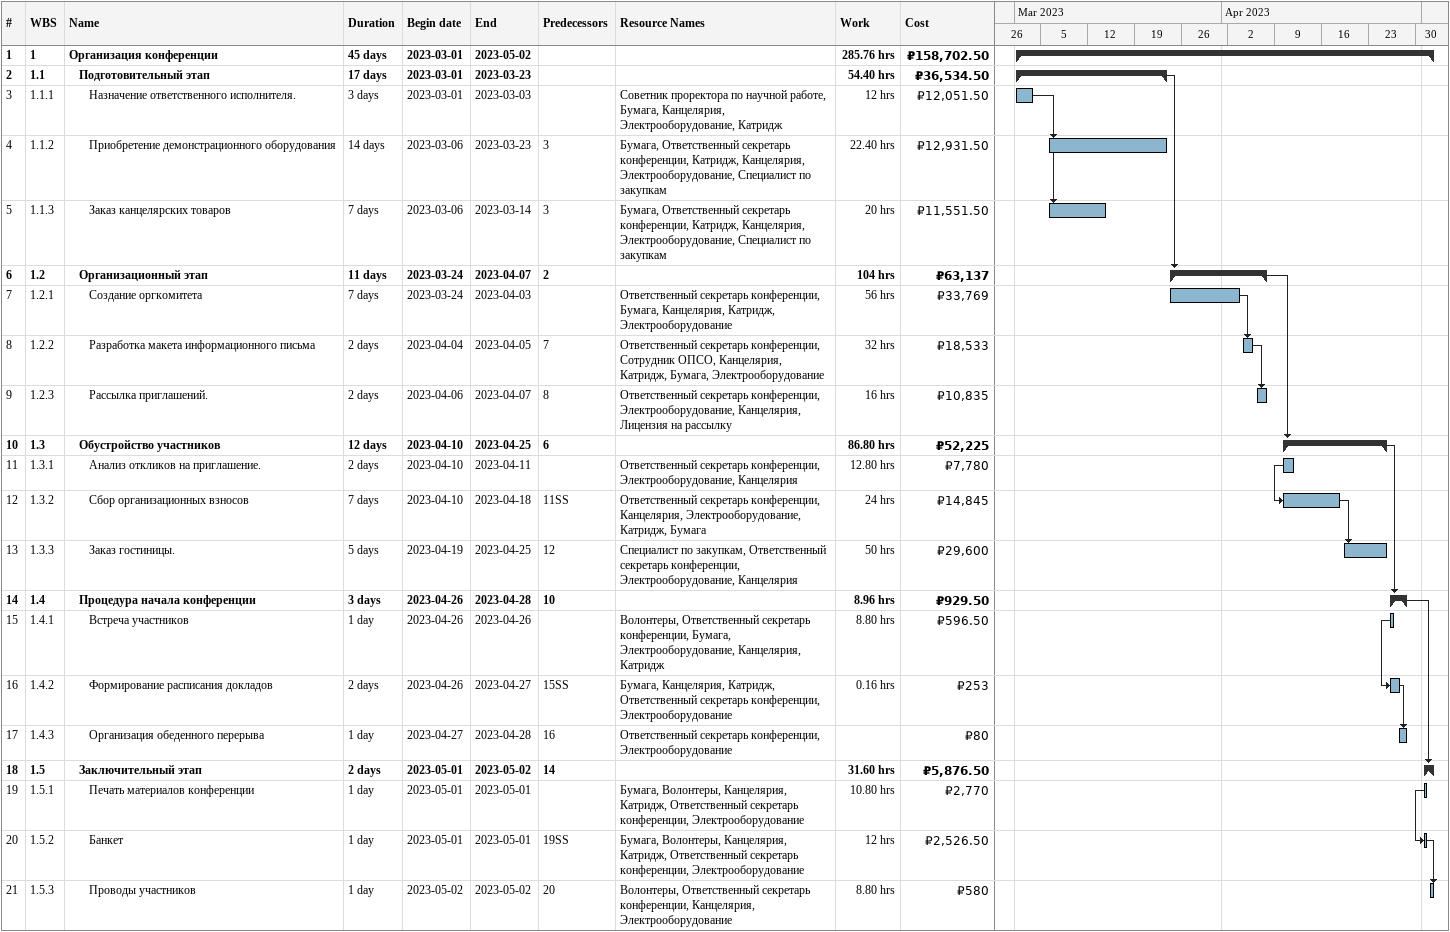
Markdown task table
| ID | WBS | Task | Duration | Start | Finish | Predecessors | Resources | Work (h) | Cost (₽) |
|---|---|---|---|---|---|---|---|---|---|
| 1 | 1 | **Организация конференции** | 45d | 2023-03-01 | 2023-05-02 |  |  | 285.76 | 158702.50 |
| 2 | 1.1 | **Подготовительный этап** | 17d | 2023-03-01 | 2023-03-23 |  |  | 54.40 | 36534.50 |
| 3 | 1.1.1 | Назначение ответственного исполнителя. | 3d | 2023-03-01 | 2023-03-03 |  | Советник проректора по научной работе, Бумага, Канцелярия, Электрооборудование, Катридж | 12 | 12051.50 |
| 4 | 1.1.2 | Приобретение демонстрационного оборудования | 14d | 2023-03-06 | 2023-03-23 | 3 | Бумага, Ответственный секретарь конференции, Катридж, Канцелярия, Электрооборудование, Специалист по закупкам | 22.40 | 12931.50 |
| 5 | 1.1.3 | Заказ канцелярских товаров | 7d | 2023-03-06 | 2023-03-14 | 3 | Бумага, Ответственный секретарь конференции, Катридж, Канцелярия, Электрооборудование, Специалист по закупкам | 20 | 11551.50 |
| 6 | 1.2 | **Организационный этап** | 11d | 2023-03-24 | 2023-04-07 | 2 |  | 104 | 63137 |
| 7 | 1.2.1 | Создание оргкомитета | 7d | 2023-03-24 | 2023-04-03 |  | Ответственный секретарь конференции, Бумага, Канцелярия, Катридж, Электрооборудование | 56 | 33769 |
| 8 | 1.2.2 | Разработка макета информационного письма | 2d | 2023-04-04 | 2023-04-05 | 7 | Ответственный секретарь конференции, Сотрудник ОПСО, Канцелярия, Катридж, Бумага, Электрооборудование | 32 | 18533 |
| 9 | 1.2.3 | Рассылка приглашений. | 2d | 2023-04-06 | 2023-04-07 | 8 | Ответственный секретарь конференции, Электрооборудование, Канцелярия, Лицензия на рассылку | 16 | 10835 |
| 10 | 1.3 | **Обустройство участников** | 12d | 2023-04-10 | 2023-04-25 | 6 |  | 86.80 | 52225 |
| 11 | 1.3.1 | Анализ откликов на приглашение. | 2d | 2023-04-10 | 2023-04-11 |  | Ответственный секретарь конференции, Электрооборудование, Канцелярия | 12.80 | 7780 |
| 12 | 1.3.2 | Сбор организационных взносов | 7d | 2023-04-10 | 2023-04-18 | 11SS | Ответственный секретарь конференции, Канцелярия, Электрооборудование, Катридж, Бумага | 24 | 14845 |
| 13 | 1.3.3 | Заказ гостиницы. | 5d | 2023-04-19 | 2023-04-25 | 12 | Специалист по закупкам, Ответственный секретарь конференции, Электрооборудование, Канцелярия | 50 | 29600 |
| 14 | 1.4 | **Процедура начала конференции** | 3d | 2023-04-26 | 2023-04-28 | 10 |  | 8.96 | 929.50 |
| 15 | 1.4.1 | Встреча участников | 1d | 2023-04-26 | 2023-04-26 |  | Волонтеры, Ответственный секретарь конференции, Бумага, Электрооборудование, Канцелярия, Катридж | 8.80 | 596.50 |
| 16 | 1.4.2 | Формирование расписания докладов | 2d | 2023-04-26 | 2023-04-27 | 15SS | Бумага, Канцелярия, Катридж, Ответственный секретарь конференции, Электрооборудование | 0.16 | 253 |
| 17 | 1.4.3 | Организация обеденного перерыва | 1d | 2023-04-27 | 2023-04-28 | 16 | Ответственный секретарь конференции, Электрооборудование |  | 80 |
| 18 | 1.5 | **Заключительный этап** | 2d | 2023-05-01 | 2023-05-02 | 14 |  | 31.60 | 5876.50 |
| 19 | 1.5.1 | Печать материалов конференции | 1d | 2023-05-01 | 2023-05-01 |  | Бумага, Волонтеры, Канцелярия, Катридж, Ответственный секретарь конференции, Электрооборудование | 10.80 | 2770 |
| 20 | 1.5.2 | Банкет | 1d | 2023-05-01 | 2023-05-01 | 19SS | Бумага, Волонтеры, Канцелярия, Катридж, Ответственный секретарь конференции, Электрооборудование | 12 | 2526.50 |
| 21 | 1.5.3 | Проводы участников | 1d | 2023-05-02 | 2023-05-02 | 20 | Волонтеры, Ответственный секретарь конференции, Канцелярия, Электрооборудование | 8.80 | 580 |
